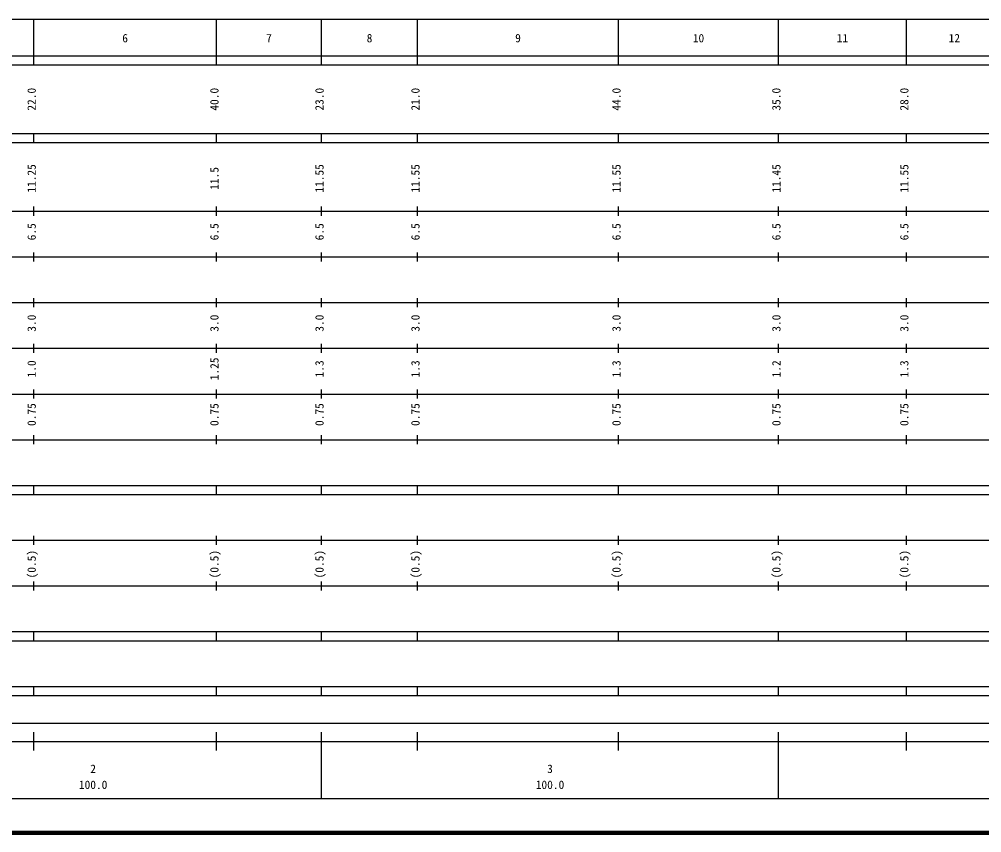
# Model space of a CAD drawing. Units: millimetres on the paper, enlarged 1000 times. Extents: x 40000 to 680000, y 20000 to 380000.
# Drawn here: x 201830 to 412496, y 20000 to 198000 of the extents above; entities that cross this region are included whole.
import ezdxf
from ezdxf.enums import TextEntityAlignment as Align

# ---------------------------------------------------------------- set-up
doc = ezdxf.new("R2010")
doc.units = ezdxf.units.MM
doc.header["$LTSCALE"] = 1000
doc.layers.add('M-TTL', color=2, linetype='Continuous', lineweight=140)
doc.layers.add('M-TTL-BAND', color=7, linetype='Continuous', lineweight=25)
doc.styles.add('ＭＳ ゴシック', font='')
doc.styles.get('ＭＳ ゴシック').set_extended_font_data('MS Gothic')

msp = doc.modelspace()

# ---------------------------------------------------------------- linework, layer by layer
at = {"layer": 'M-TTL'}
msp.add_line((40000, 20000), (680000, 20000), dxfattribs=at)
at = {"layer": 'M-TTL-BAND'}
for p, q in [((68000, 198000), (579000, 198000)), ((205000, 188000), (205000, 198000)), ((245000, 188000), (245000, 198000)), ((268000, 188000), (268000, 198000)), ((289000, 188000), (289000, 198000)), ((333000, 188000), (333000, 198000)), ((368000, 188000), (368000, 198000)), ((396000, 188000), (396000, 198000)), ((40000, 190000), (579000, 190000)), ((40000, 188000), (579000, 188000)), ((40000, 173000), (579000, 173000)), ((205000, 171000), (205000, 173000)), ((245000, 171000), (245000, 173000)), ((268000, 171000), (268000, 173000)), ((289000, 171000), (289000, 173000)), ((333000, 171000), (333000, 173000)), ((368000, 171000), (368000, 173000)), ((396000, 171000), (396000, 173000)), ((40000, 171000), (579000, 171000)), ((40000, 156000), (579000, 156000)), ((205000, 155000), (205000, 157000)), ((245000, 155000), (245000, 157000)), ((268000, 155000), (268000, 157000)), ((289000, 155000), (289000, 157000)), ((333000, 155000), (333000, 157000)), ((368000, 155000), (368000, 157000)), ((396000, 155000), (396000, 157000)), ((46000, 146000), (579000, 146000)), ((205000, 145000), (205000, 147000)), ((245000, 145000), (245000, 147000)), ((268000, 145000), (268000, 147000)), ((289000, 145000), (289000, 147000)), ((333000, 145000), (333000, 147000)), ((368000, 145000), (368000, 147000)), ((396000, 145000), (396000, 147000)), ((205000, 135000), (205000, 137000)), ((245000, 135000), (245000, 137000)), ((268000, 135000), (268000, 137000)), ((289000, 135000), (289000, 137000)), ((333000, 135000), (333000, 137000)), ((368000, 135000), (368000, 137000)), ((396000, 135000), (396000, 137000)), ((52000, 136000), (579000, 136000)), ((205000, 125000), (205000, 127000)), ((245000, 125000), (245000, 127000)), ((268000, 125000), (268000, 127000)), ((289000, 125000), (289000, 127000)), ((333000, 125000), (333000, 127000)), ((368000, 125000), (368000, 127000)), ((396000, 125000), (396000, 127000)), ((46000, 126000), (579000, 126000)), ((52000, 116000), (579000, 116000)), ((205000, 115000), (205000, 117000)), ((245000, 115000), (245000, 117000)), ((268000, 115000), (268000, 117000)), ((289000, 115000), (289000, 117000)), ((333000, 115000), (333000, 117000)), ((368000, 115000), (368000, 117000)), ((396000, 115000), (396000, 117000)), ((46000, 106000), (579000, 106000)), ((205000, 105000), (205000, 107000)), ((245000, 105000), (245000, 107000)), ((268000, 105000), (268000, 107000)), ((289000, 105000), (289000, 107000)), ((333000, 105000), (333000, 107000)), ((368000, 105000), (368000, 107000)), ((396000, 105000), (396000, 107000)), ((40000, 96000), (579000, 96000)), ((205000, 94000), (205000, 96000)), ((245000, 94000), (245000, 96000)), ((268000, 94000), (268000, 96000)), ((289000, 94000), (289000, 96000)), ((333000, 94000), (333000, 96000)), ((368000, 94000), (368000, 96000)), ((396000, 94000), (396000, 96000)), ((40000, 94000), (579000, 94000)), ((205000, 83000), (205000, 85000)), ((245000, 83000), (245000, 85000)), ((268000, 83000), (268000, 85000)), ((289000, 83000), (289000, 85000)), ((333000, 83000), (333000, 85000)), ((368000, 83000), (368000, 85000)), ((396000, 83000), (396000, 85000)), ((49000, 84000), (579000, 84000)), ((40000, 74000), (579000, 74000)), ((205000, 73000), (205000, 75000)), ((245000, 73000), (245000, 75000)), ((268000, 73000), (268000, 75000)), ((289000, 73000), (289000, 75000)), ((333000, 73000), (333000, 75000)), ((368000, 73000), (368000, 75000)), ((396000, 73000), (396000, 75000)), ((40000, 64000), (579000, 64000)), ((205000, 62000), (205000, 64000)), ((245000, 62000), (245000, 64000)), ((268000, 62000), (268000, 64000)), ((289000, 62000), (289000, 64000)), ((333000, 62000), (333000, 64000)), ((368000, 62000), (368000, 64000)), ((396000, 62000), (396000, 64000)), ((40000, 62000), (579000, 62000)), ((40000, 52000), (579000, 52000)), ((205000, 50000), (205000, 52000)), ((245000, 50000), (245000, 52000)), ((268000, 50000), (268000, 52000)), ((289000, 50000), (289000, 52000)), ((333000, 50000), (333000, 52000)), ((368000, 50000), (368000, 52000)), ((396000, 50000), (396000, 52000)), ((40000, 50000), (579000, 50000)), ((71000, 44000), (562000, 44000)), ((205000, 38000), (205000, 42000)), ((245000, 38000), (245000, 42000)), ((268000, 27500), (268000, 42000)), ((289000, 38000), (289000, 42000)), ((333000, 38000), (333000, 42000)), ((368000, 27500), (368000, 42000)), ((396000, 38000), (396000, 42000)), ((40000, 40000), (579000, 40000)), ((68000, 27500), (579000, 27500))]:
    msp.add_line(p, q, dxfattribs=at)

# ---------------------------------------------------------------- texts
at = {"layer": 'M-TTL-BAND', "style": 'ＭＳ ゴシック'}
for s, p in [('6', (225000, 192405)), ('7', (256500, 192405)), ('8', (278500, 192405)), ('9', (311000, 192405)), ('10', (350500, 192405)), ('11', (382000, 192405)), ('12', (406500, 192405)), ('2', (218000, 32523)), ('3', (318000, 32523)), ('100.0', (218000, 29033)), ('100.0', (318000, 29033))]:
    msp.add_text(s, height=1833, dxfattribs=at).set_placement(p, align=Align.BOTTOM_CENTER)
for s, p in [('22.0', (206000, 180500)), ('40.0', (246000, 180500)), ('23.0', (269000, 180500)), ('21.0', (290000, 180500)), ('44.0', (334000, 180500)), ('35.0', (369000, 180500)), ('28.0', (397000, 180500)), ('11.25', (206000, 163174)), ('11.5', (246000, 163174)), ('11.55', (269000, 163174)), ('11.55', (290000, 163174)), ('11.55', (334000, 163174)), ('11.45', (369000, 163174)), ('11.55', (397000, 163174)), ('6.5', (206000, 151500)), ('6.5', (246000, 151500)), ('6.5', (269000, 151500)), ('6.5', (290000, 151500)), ('6.5', (334000, 151500)), ('6.5', (369000, 151500)), ('6.5', (397000, 151500)), ('3.0', (206000, 131500)), ('3.0', (246000, 131500)), ('3.0', (269000, 131500)), ('3.0', (290000, 131500)), ('3.0', (334000, 131500)), ('3.0', (369000, 131500)), ('3.0', (397000, 131500)), ('1.0', (206000, 121500)), ('1.25', (246000, 121500)), ('1.3', (269000, 121500)), ('1.3', (290000, 121500)), ('1.3', (334000, 121500)), ('1.2', (369000, 121500)), ('1.3', (397000, 121500)), ('0.75', (206000, 111500)), ('0.75', (246000, 111500)), ('0.75', (269000, 111500)), ('0.75', (290000, 111500)), ('0.75', (334000, 111500)), ('0.75', (369000, 111500)), ('0.75', (397000, 111500)), ('(0.5)', (206000, 78764)), ('(0.5)', (246000, 78764)), ('(0.5)', (269000, 78764)), ('(0.5)', (290000, 78764)), ('(0.5)', (334000, 78764)), ('(0.5)', (369000, 78764)), ('(0.5)', (397000, 78764))]:
    msp.add_text(s, height=1833, rotation=90, dxfattribs=at).set_placement(p, align=Align.BOTTOM_CENTER)

doc.saveas('drawing.dxf')
